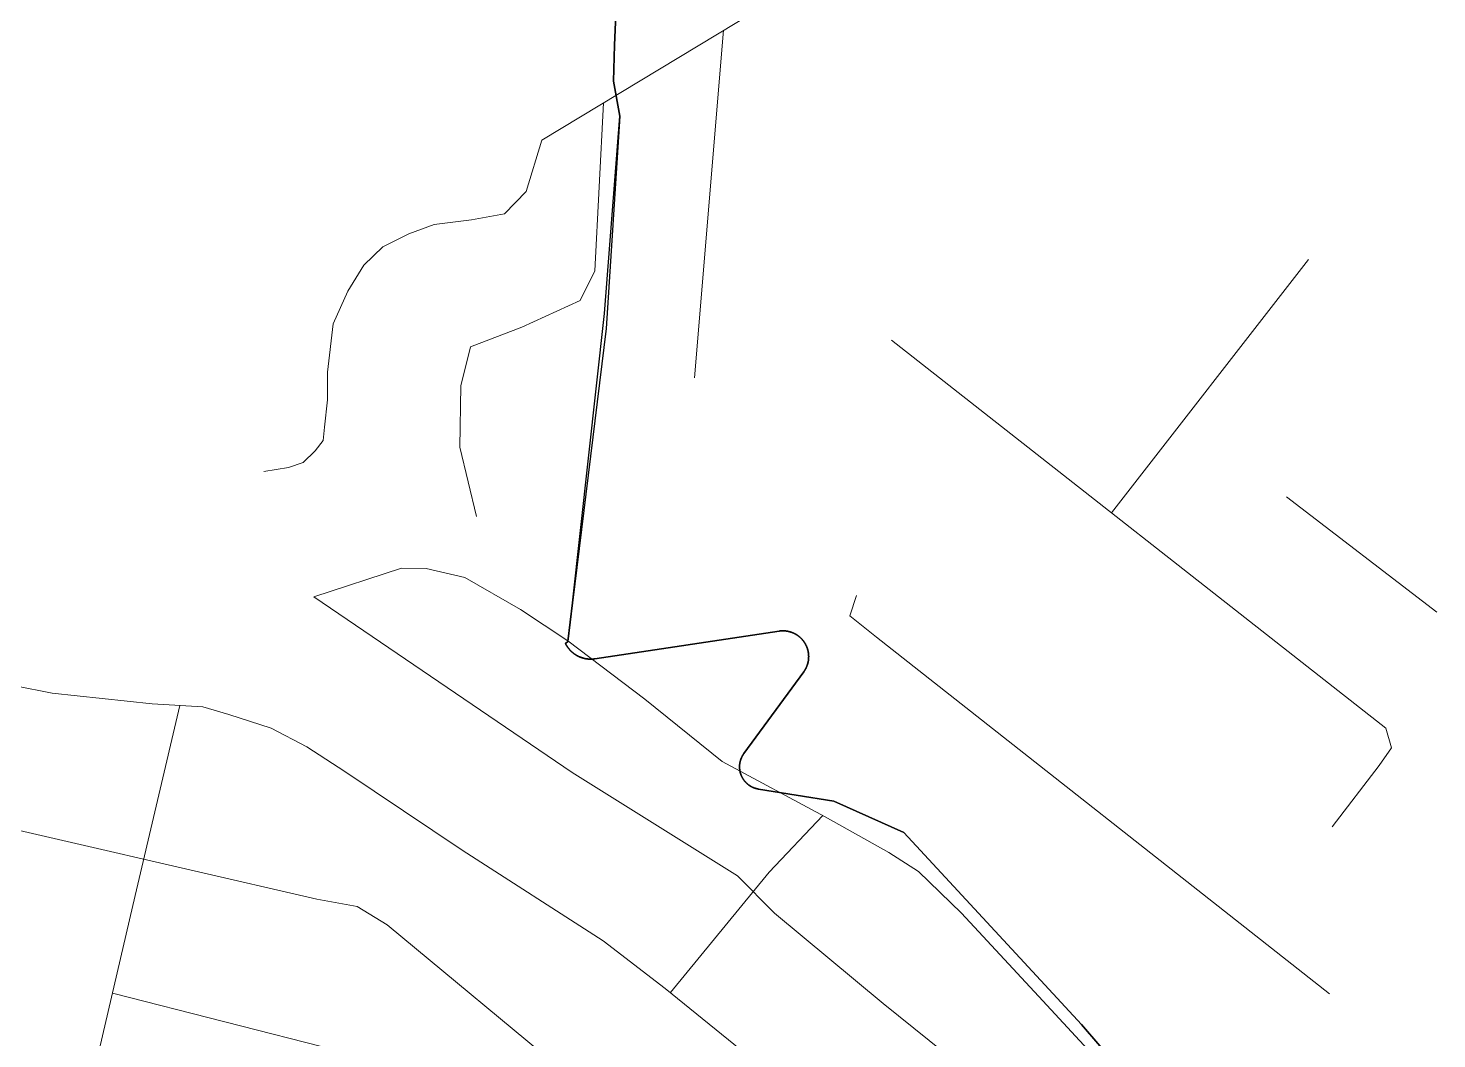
# Model space of a CAD drawing. Header units: millimetres. Extents: x 341818 to 347703, y 7370458 to 7377443.
# Drawn here: x 343336 to 344035, y 7374010 to 7374512 of the extents above; entities that cross this region are included whole.
import ezdxf

# ---------------------------------------------------------------- set-up
doc = ezdxf.new("R2010")
doc.units = ezdxf.units.MM
for name, color, linetype, lineweight in [('AVENIDA GEN. BARRETO DE MENEZES - 07_01_2021 - FERMOM_137', 1, 'Continuous', 18), ('RUA AFONÇO FURTADO DE MENDONÇA - 07_01_2021 - FERMOM_108', 1, 'Continuous', 18), ('RUA AUGUSTO DÁRIO TONIZA - 07_01_2021 - FERMOM_130', 7, 'Continuous', 18), ('RUA DOM JORGE MASCARENHAS - 08_01_2021 - FERMOM_210', 7, 'Continuous', 18), ('RUA DOM VASCO MASCARENHAS - 08_01_2021 - FERMOM_225', 7, 'Continuous', 18), ('RUA ELOI BORGES - 08_01_2021 - FERMOM_139', 7, 'Continuous', 18), ('RUA GENIVAL FRANCISCO DA SILVA - 08_01_2021 - FERMOM_187', 7, 'Continuous', 18), ('RUA GOLDEN PARK - 08_01_2021 - FERMOM_186', 7, 'Continuous', 18), ('RUA JOSÉ ALVES DA SILVA - 08_01_2021 - FERMOM_174', 7, 'Continuous', 18), ('RUA JOÃO APOLÔNIO GOMES (VI DA BIQUINHA) - 08_01_2021 - FERMOM_163', 7, 'Continuous', 18), ('RUA LUIZ CUSTÓDIO TIAGO - 08_01_2021 - FERMOM_185', 7, 'Continuous', 18), ('RUA PALMIRA DE JESUS MATHEUS - 08_01_2021 - FERMOM_208', 7, 'Continuous', 18), ('RUA TELES DE MENEZES - 08_01_2021 - FERMOM_209', 7, 'Continuous', 18), ('RUA VICENTE PASCHOALETTI - 07_01_2021 - FERMOM_132', 7, 'Continuous', 18), ('RUA VISCONDE DO RIO BRANCO - 07_01_2021 - FERMOM_101', 1, 'Continuous', 18)]:
    doc.layers.add(name, color=color, linetype=linetype, lineweight=lineweight)
doc.layers.add('FERRAZOPOLIS', color=20, linetype='Continuous')
doc.layers.add('MONTANHÃO', color=220, linetype='Continuous')

msp = doc.modelspace()

# ---------------------------------------------------------------- linework, layer by layer
at = {"layer": 'AVENIDA GEN. BARRETO DE MENEZES - 07_01_2021 - FERMOM_137', "linetype": 'ByBlock'}
msp.add_lwpolyline([(343896.87, 7373835.37), (343832.45, 7373887.78), (343789.7, 7373923.39), (343696.16, 7374000.03), (343652.44, 7374035.46), (343621.76, 7374059.03), (343551.75, 7374104), (343493.62, 7374143.05), (343474.75, 7374155.29), (343457.02, 7374164.63), (343436.04, 7374171.25), (343423.04, 7374175.06), (343397.88, 7374176.58), (343348.28, 7374181.89), (343330.01, 7374185.55), (343298.21, 7374199.06), (343280.54, 7374218.05), (343265.1, 7374236.65), (343262.28, 7374241.08), (343246.74, 7374253.35), (343173.49, 7374292.64), (343171.11, 7374293.23)], dxfattribs=at)
at = {"layer": 'FERRAZOPOLIS'}
msp.add_lwpolyline([(343637.15, 7374728.3), (343627.35, 7374503.41), (343626.83, 7374485.51), (343629.98, 7374468.13), (343623.14, 7374362.84), (343606.53, 7374226.73), (343604.19, 7374207.53), (343602.97, 7374206.59), (343603.01, 7374206.5), (343603.06, 7374206.41), (343603.11, 7374206.32), (343603.16, 7374206.23), (343603.2, 7374206.14), (343603.25, 7374206.05), (343603.3, 7374205.96), (343603.35, 7374205.87), (343603.41, 7374205.78), (343603.46, 7374205.69), (343603.51, 7374205.6), (343603.56, 7374205.51), (343603.62, 7374205.42), (343603.67, 7374205.34), (343603.73, 7374205.25), (343603.78, 7374205.16), (343603.84, 7374205.08), (343603.9, 7374204.99), (343603.95, 7374204.91), (343604.01, 7374204.82), (343604.07, 7374204.74), (343604.13, 7374204.65), (343604.19, 7374204.57), (343604.25, 7374204.49), (343604.31, 7374204.4), (343604.38, 7374204.32), (343604.44, 7374204.24), (343604.5, 7374204.16), (343604.56, 7374204.08), (343604.63, 7374204), (343604.69, 7374203.92), (343604.76, 7374203.84), (343604.83, 7374203.76), (343604.89, 7374203.68), (343604.96, 7374203.6), (343605.03, 7374203.52), (343605.1, 7374203.45), (343605.17, 7374203.37), (343605.24, 7374203.3), (343605.31, 7374203.22), (343605.38, 7374203.14), (343605.45, 7374203.07), (343605.52, 7374203), (343605.59, 7374202.92), (343605.66, 7374202.85), (343605.74, 7374202.78), (343605.81, 7374202.71), (343605.89, 7374202.64), (343605.96, 7374202.56), (343606.04, 7374202.49), (343606.11, 7374202.42), (343606.19, 7374202.36), (343606.27, 7374202.29), (343606.34, 7374202.22), (343606.42, 7374202.15), (343606.5, 7374202.09), (343606.58, 7374202.02), (343606.66, 7374201.95), (343606.74, 7374201.89), (343606.82, 7374201.82), (343606.9, 7374201.76), (343606.98, 7374201.7), (343607.06, 7374201.63), (343607.14, 7374201.57), (343607.23, 7374201.51), (343607.31, 7374201.45), (343607.39, 7374201.39), (343607.48, 7374201.33), (343607.56, 7374201.27), (343607.65, 7374201.21), (343607.73, 7374201.16), (343607.82, 7374201.1), (343607.9, 7374201.04), (343607.99, 7374200.99), (343608.08, 7374200.93), (343608.17, 7374200.88), (343608.25, 7374200.82), (343608.34, 7374200.77), (343608.43, 7374200.72), (343608.52, 7374200.67), (343608.61, 7374200.61), (343608.7, 7374200.56), (343608.79, 7374200.51), (343608.88, 7374200.46), (343608.97, 7374200.42), (343609.06, 7374200.37), (343609.15, 7374200.32), (343609.24, 7374200.27), (343609.34, 7374200.23), (343609.43, 7374200.18), (343609.52, 7374200.14), (343609.61, 7374200.09), (343609.71, 7374200.05), (343609.8, 7374200.01), (343609.9, 7374199.97), (343609.99, 7374199.93), (343610.08, 7374199.88), (343610.18, 7374199.84), (343610.27, 7374199.81), (343610.37, 7374199.77), (343610.47, 7374199.73), (343610.56, 7374199.69), (343610.66, 7374199.66), (343610.76, 7374199.62), (343610.85, 7374199.59), (343610.95, 7374199.55), (343611.05, 7374199.52), (343611.14, 7374199.49), (343611.24, 7374199.45), (343611.34, 7374199.42), (343611.44, 7374199.39), (343611.54, 7374199.36), (343611.64, 7374199.33), (343611.74, 7374199.3), (343611.83, 7374199.28), (343611.93, 7374199.25), (343612.03, 7374199.22), (343612.13, 7374199.2), (343612.23, 7374199.17), (343612.33, 7374199.15), (343612.43, 7374199.13), (343612.53, 7374199.1), (343612.63, 7374199.08), (343612.74, 7374199.06), (343612.84, 7374199.04), (343612.94, 7374199.02), (343613.04, 7374199), (343613.14, 7374198.98), (343613.24, 7374198.97), (343613.34, 7374198.95), (343613.45, 7374198.93), (343613.55, 7374198.92), (343613.65, 7374198.9), (343613.75, 7374198.89), (343613.85, 7374198.88), (343613.96, 7374198.87), (343614.06, 7374198.85), (343614.16, 7374198.84), (343614.26, 7374198.83), (343614.37, 7374198.83), (343614.47, 7374198.82), (343614.57, 7374198.81), (343614.67, 7374198.8), (343614.78, 7374198.8), (343614.88, 7374198.79), (343614.98, 7374198.79), (343615.09, 7374198.78), (343615.19, 7374198.78), (343615.29, 7374198.78), (343615.39, 7374198.78), (343615.5, 7374198.77), (343615.6, 7374198.77), (343615.7, 7374198.78), (343615.81, 7374198.78), (343615.91, 7374198.78), (343616.01, 7374198.78), (343616.11, 7374198.79), (343616.22, 7374198.79), (343616.32, 7374198.8), (343616.42, 7374198.8), (343616.53, 7374198.81), (343616.63, 7374198.82), (343616.73, 7374198.82), (343616.83, 7374198.83), (343616.94, 7374198.84), (343617.04, 7374198.85), (343617.14, 7374198.86), (343617.24, 7374198.88), (343617.35, 7374198.89), (343617.45, 7374198.9), (343617.55, 7374198.92), (343617.65, 7374198.93), (343708.97, 7374212.7), (343709.07, 7374212.72), (343709.17, 7374212.73), (343709.26, 7374212.74), (343709.36, 7374212.76), (343709.46, 7374212.77), (343709.56, 7374212.78), (343709.65, 7374212.79), (343709.75, 7374212.79), (343709.85, 7374212.8), (343709.95, 7374212.81), (343710.05, 7374212.82), (343710.14, 7374212.82), (343710.24, 7374212.83), (343710.34, 7374212.83), (343710.44, 7374212.84), (343710.54, 7374212.84), (343710.64, 7374212.84), (343710.73, 7374212.84), (343710.83, 7374212.84), (343710.93, 7374212.84), (343711.03, 7374212.84), (343711.13, 7374212.84), (343711.23, 7374212.84), (343711.32, 7374212.83), (343711.42, 7374212.83), (343711.52, 7374212.82), (343711.62, 7374212.82), (343711.72, 7374212.81), (343711.82, 7374212.8), (343711.91, 7374212.8), (343712.01, 7374212.79), (343712.11, 7374212.78), (343712.21, 7374212.77), (343712.31, 7374212.76), (343712.4, 7374212.75), (343712.5, 7374212.73), (343712.6, 7374212.72), (343712.7, 7374212.71), (343712.79, 7374212.69), (343712.89, 7374212.68), (343712.99, 7374212.66), (343713.08, 7374212.64), (343713.18, 7374212.63), (343713.28, 7374212.61), (343713.37, 7374212.59), (343713.47, 7374212.57), (343713.57, 7374212.55), (343713.66, 7374212.53), (343713.76, 7374212.51), (343713.85, 7374212.48), (343713.95, 7374212.46), (343714.04, 7374212.44), (343714.14, 7374212.41), (343714.24, 7374212.39), (343714.33, 7374212.36), (343714.42, 7374212.33), (343714.52, 7374212.3), (343714.61, 7374212.28), (343714.71, 7374212.25), (343714.8, 7374212.22), (343714.89, 7374212.19), (343714.99, 7374212.15), (343715.08, 7374212.12), (343715.17, 7374212.09), (343715.27, 7374212.06), (343715.36, 7374212.02), (343715.45, 7374211.99), (343715.54, 7374211.95), (343715.63, 7374211.91), (343715.72, 7374211.88), (343715.81, 7374211.84), (343715.9, 7374211.8), (343716, 7374211.76), (343716.09, 7374211.72), (343716.17, 7374211.68), (343716.26, 7374211.64), (343716.35, 7374211.6), (343716.44, 7374211.55), (343716.53, 7374211.51), (343716.62, 7374211.47), (343716.71, 7374211.42), (343716.79, 7374211.38), (343716.88, 7374211.33), (343716.97, 7374211.28), (343717.05, 7374211.24), (343717.14, 7374211.19), (343717.22, 7374211.14), (343717.31, 7374211.09), (343717.39, 7374211.04), (343717.48, 7374210.99), (343717.56, 7374210.94), (343717.65, 7374210.89), (343717.73, 7374210.84), (343717.81, 7374210.78), (343717.89, 7374210.73), (343717.98, 7374210.67), (343718.06, 7374210.62), (343718.14, 7374210.56), (343718.22, 7374210.51), (343718.3, 7374210.45), (343718.38, 7374210.39), (343718.46, 7374210.33), (343718.54, 7374210.28), (343718.62, 7374210.22), (343718.69, 7374210.16), (343718.77, 7374210.1), (343718.85, 7374210.03), (343718.93, 7374209.97), (343719, 7374209.91), (343719.08, 7374209.85), (343719.15, 7374209.78), (343719.23, 7374209.72), (343719.3, 7374209.65), (343719.37, 7374209.59), (343719.45, 7374209.52), (343719.52, 7374209.46), (343719.59, 7374209.39), (343719.66, 7374209.32), (343719.74, 7374209.26), (343719.81, 7374209.19), (343719.88, 7374209.12), (343719.95, 7374209.05), (343720.01, 7374208.98), (343720.08, 7374208.91), (343720.15, 7374208.84), (343720.22, 7374208.76), (343720.28, 7374208.69), (343720.35, 7374208.62), (343720.42, 7374208.55), (343720.48, 7374208.47), (343720.55, 7374208.4), (343720.61, 7374208.32), (343720.67, 7374208.25), (343720.74, 7374208.17), (343720.8, 7374208.1), (343720.86, 7374208.02), (343720.92, 7374207.94), (343720.98, 7374207.86), (343721.04, 7374207.79), (343721.1, 7374207.71), (343721.16, 7374207.63), (343721.22, 7374207.55), (343721.28, 7374207.47), (343721.33, 7374207.39), (343721.39, 7374207.31), (343721.44, 7374207.23), (343721.5, 7374207.15), (343721.55, 7374207.06), (343721.61, 7374206.98), (343721.66, 7374206.9), (343721.71, 7374206.82), (343721.76, 7374206.73), (343721.82, 7374206.65), (343721.87, 7374206.56), (343721.92, 7374206.48), (343721.96, 7374206.39), (343722.01, 7374206.31), (343722.06, 7374206.22), (343722.11, 7374206.14), (343722.15, 7374206.05), (343722.2, 7374205.96), (343722.25, 7374205.87), (343722.29, 7374205.79), (343722.33, 7374205.7), (343722.38, 7374205.61), (343722.42, 7374205.52), (343722.46, 7374205.43), (343722.5, 7374205.34), (343722.54, 7374205.25), (343722.58, 7374205.16), (343722.62, 7374205.07), (343722.66, 7374204.98), (343722.7, 7374204.89), (343722.74, 7374204.8), (343722.77, 7374204.71), (343722.81, 7374204.62), (343722.84, 7374204.53), (343722.88, 7374204.43), (343722.91, 7374204.34), (343722.94, 7374204.25), (343722.97, 7374204.15), (343723.01, 7374204.06), (343723.04, 7374203.97), (343723.07, 7374203.87), (343723.1, 7374203.78), (343723.12, 7374203.69), (343723.15, 7374203.59), (343723.18, 7374203.5), (343723.2, 7374203.4), (343723.23, 7374203.31), (343723.25, 7374203.21), (343723.28, 7374203.12), (343723.3, 7374203.02), (343723.32, 7374202.93), (343723.35, 7374202.83), (343723.37, 7374202.73), (343723.39, 7374202.64), (343723.41, 7374202.54), (343723.43, 7374202.44), (343723.45, 7374202.35), (343723.46, 7374202.25), (343723.48, 7374202.15), (343723.5, 7374202.06), (343723.51, 7374201.96), (343723.52, 7374201.86), (343723.54, 7374201.76), (343723.55, 7374201.67), (343723.56, 7374201.57), (343723.57, 7374201.47), (343723.59, 7374201.37), (343723.6, 7374201.28), (343723.6, 7374201.18), (343723.61, 7374201.08), (343723.62, 7374200.98), (343723.63, 7374200.88), (343723.63, 7374200.79), (343723.64, 7374200.69), (343723.64, 7374200.59), (343723.65, 7374200.49), (343723.65, 7374200.39), (343723.65, 7374200.29), (343723.66, 7374200.2), (343723.66, 7374200.1), (343723.66, 7374200), (343723.66, 7374199.9), (343723.65, 7374199.8), (343723.65, 7374199.7), (343723.65, 7374199.61), (343723.65, 7374199.51), (343723.64, 7374199.41), (343723.64, 7374199.31), (343723.63, 7374199.21), (343723.62, 7374199.11), (343723.62, 7374199.02), (343723.61, 7374198.92), (343723.6, 7374198.82), (343723.59, 7374198.72), (343723.58, 7374198.62), (343723.57, 7374198.53), (343723.56, 7374198.43), (343723.54, 7374198.33), (343723.53, 7374198.23), (343723.52, 7374198.14), (343723.5, 7374198.04), (343723.49, 7374197.94), (343723.47, 7374197.85), (343723.45, 7374197.75), (343723.43, 7374197.65), (343723.41, 7374197.56), (343723.4, 7374197.46), (343723.38, 7374197.36), (343723.35, 7374197.27), (343723.33, 7374197.17), (343723.31, 7374197.07), (343723.29, 7374196.98), (343723.26, 7374196.88), (343723.24, 7374196.79), (343723.21, 7374196.69), (343723.19, 7374196.6), (343723.16, 7374196.5), (343723.13, 7374196.41), (343723.11, 7374196.32), (343723.08, 7374196.22), (343723.05, 7374196.13), (343723.02, 7374196.03), (343722.99, 7374195.94), (343722.95, 7374195.85), (343722.92, 7374195.75), (343722.89, 7374195.66), (343722.85, 7374195.57), (343722.82, 7374195.48), (343722.78, 7374195.39), (343722.75, 7374195.29), (343722.71, 7374195.2), (343722.67, 7374195.11), (343722.64, 7374195.02), (343722.6, 7374194.93), (343722.56, 7374194.84), (343722.52, 7374194.75), (343722.48, 7374194.66), (343722.44, 7374194.57), (343722.39, 7374194.48), (343722.35, 7374194.39), (343722.31, 7374194.31), (343722.26, 7374194.22), (343722.22, 7374194.13), (343722.17, 7374194.04), (343722.13, 7374193.96), (343722.08, 7374193.87), (343722.03, 7374193.78), (343721.98, 7374193.7), (343721.93, 7374193.61), (343721.88, 7374193.53), (343721.83, 7374193.44), (343721.78, 7374193.36), (343721.73, 7374193.28), (343721.68, 7374193.19), (343721.63, 7374193.11), (343721.57, 7374193.03), (343721.52, 7374192.95), (343721.46, 7374192.86), (343721.41, 7374192.78), (343721.35, 7374192.7), (343721.3, 7374192.62), (343721.24, 7374192.54), (343721.18, 7374192.46), (343691.52, 7374151.96), (343691.47, 7374151.89), (343691.42, 7374151.82), (343691.37, 7374151.75), (343691.32, 7374151.68), (343691.27, 7374151.61), (343691.23, 7374151.54), (343691.18, 7374151.47), (343691.13, 7374151.4), (343691.09, 7374151.33), (343691.04, 7374151.26), (343691, 7374151.19), (343690.95, 7374151.11), (343690.91, 7374151.04), (343690.87, 7374150.97), (343690.83, 7374150.89), (343690.79, 7374150.82), (343690.74, 7374150.75), (343690.7, 7374150.67), (343690.66, 7374150.6), (343690.62, 7374150.52), (343690.59, 7374150.45), (343690.55, 7374150.37), (343690.51, 7374150.3), (343690.47, 7374150.22), (343690.43, 7374150.14), (343690.39, 7374150.06), (343690.36, 7374149.97), (343690.32, 7374149.89), (343690.28, 7374149.8), (343690.25, 7374149.72), (343690.21, 7374149.64), (343690.18, 7374149.55), (343690.14, 7374149.47), (343690.11, 7374149.38), (343690.07, 7374149.29), (343690.04, 7374149.21), (343690.01, 7374149.12), (343689.98, 7374149.03), (343689.95, 7374148.95), (343689.92, 7374148.86), (343689.89, 7374148.77), (343689.87, 7374148.69), (343689.84, 7374148.6), (343689.81, 7374148.51), (343689.79, 7374148.42), (343689.76, 7374148.33), (343689.74, 7374148.25), (343689.72, 7374148.16), (343689.69, 7374148.07), (343689.67, 7374147.98), (343689.65, 7374147.89), (343689.63, 7374147.8), (343689.61, 7374147.71), (343689.59, 7374147.62), (343689.57, 7374147.53), (343689.56, 7374147.44), (343689.54, 7374147.35), (343689.52, 7374147.26), (343689.51, 7374147.17), (343689.49, 7374147.08), (343689.48, 7374146.99), (343689.47, 7374146.9), (343689.45, 7374146.8), (343689.44, 7374146.71), (343689.43, 7374146.62), (343689.42, 7374146.53), (343689.41, 7374146.44), (343689.4, 7374146.35), (343689.4, 7374146.26), (343689.39, 7374146.17), (343689.38, 7374146.07), (343689.38, 7374145.98), (343689.37, 7374145.89), (343689.37, 7374145.8), (343689.37, 7374145.71), (343689.36, 7374145.62), (343689.36, 7374145.52), (343689.36, 7374145.43), (343689.36, 7374145.34), (343689.36, 7374145.25), (343689.36, 7374145.16), (343689.37, 7374145.06), (343689.37, 7374144.97), (343689.37, 7374144.88), (343689.38, 7374144.79), (343689.38, 7374144.7), (343689.39, 7374144.61), (343689.39, 7374144.51), (343689.4, 7374144.42), (343689.41, 7374144.33), (343689.42, 7374144.24), (343689.43, 7374144.15), (343689.44, 7374144.06), (343689.45, 7374143.97), (343689.46, 7374143.88), (343689.47, 7374143.78), (343689.49, 7374143.69), (343689.5, 7374143.6), (343689.52, 7374143.51), (343689.53, 7374143.42), (343689.55, 7374143.33), (343689.57, 7374143.24), (343689.58, 7374143.15), (343689.6, 7374143.06), (343689.62, 7374142.97), (343689.64, 7374142.88), (343689.66, 7374142.79), (343689.68, 7374142.7), (343689.71, 7374142.61), (343689.73, 7374142.52), (343689.75, 7374142.44), (343689.78, 7374142.35), (343689.8, 7374142.26), (343689.83, 7374142.17), (343689.86, 7374142.08), (343689.88, 7374142), (343689.91, 7374141.91), (343689.94, 7374141.82), (343689.97, 7374141.73), (343690, 7374141.65), (343690.03, 7374141.56), (343690.06, 7374141.48), (343690.09, 7374141.39), (343690.13, 7374141.3), (343690.16, 7374141.22), (343690.2, 7374141.13), (343690.23, 7374141.05), (343690.27, 7374140.96), (343690.3, 7374140.88), (343690.34, 7374140.8), (343690.38, 7374140.71), (343690.42, 7374140.63), (343690.46, 7374140.55), (343690.5, 7374140.46), (343690.54, 7374140.38), (343690.58, 7374140.3), (343690.62, 7374140.22), (343690.66, 7374140.14), (343690.71, 7374140.06), (343690.75, 7374139.97), (343690.8, 7374139.89), (343690.84, 7374139.81), (343690.89, 7374139.74), (343690.93, 7374139.66), (343690.98, 7374139.58), (343691.03, 7374139.5), (343691.08, 7374139.42), (343691.13, 7374139.34), (343691.18, 7374139.27), (343691.23, 7374139.19), (343691.28, 7374139.11), (343691.33, 7374139.04), (343691.38, 7374138.96), (343691.44, 7374138.89), (343691.49, 7374138.81), (343691.54, 7374138.74), (343691.6, 7374138.67), (343691.65, 7374138.59), (343691.71, 7374138.52), (343691.77, 7374138.45), (343691.82, 7374138.38), (343691.88, 7374138.3), (343691.94, 7374138.23), (343692, 7374138.16), (343692.06, 7374138.09), (343692.12, 7374138.02), (343692.18, 7374137.96), (343692.24, 7374137.89), (343692.3, 7374137.82), (343692.37, 7374137.75), (343692.43, 7374137.68), (343692.49, 7374137.62), (343692.56, 7374137.55), (343692.62, 7374137.49), (343692.69, 7374137.42), (343692.75, 7374137.36), (343692.82, 7374137.29), (343692.89, 7374137.23), (343692.95, 7374137.17), (343693.02, 7374137.11), (343693.09, 7374137.05), (343693.16, 7374136.99), (343693.23, 7374136.92), (343693.3, 7374136.87), (343693.37, 7374136.81), (343693.44, 7374136.75), (343693.51, 7374136.69), (343693.58, 7374136.63), (343693.65, 7374136.58), (343693.72, 7374136.52), (343693.8, 7374136.46), (343693.87, 7374136.41), (343693.95, 7374136.35), (343694.02, 7374136.3), (343694.09, 7374136.25), (343694.17, 7374136.19), (343694.25, 7374136.14), (343694.32, 7374136.09), (343694.4, 7374136.04), (343694.48, 7374135.99), (343694.55, 7374135.94), (343694.63, 7374135.89), (343694.71, 7374135.84), (343694.79, 7374135.8), (343694.87, 7374135.75), (343694.95, 7374135.7), (343695.03, 7374135.66), (343695.11, 7374135.61), (343695.19, 7374135.57), (343695.27, 7374135.53), (343695.35, 7374135.48), (343695.43, 7374135.44), (343695.51, 7374135.4), (343695.59, 7374135.36), (343695.68, 7374135.32), (343695.76, 7374135.28), (343695.84, 7374135.24), (343695.93, 7374135.2), (343696.01, 7374135.16), (343696.09, 7374135.13), (343696.18, 7374135.09), (343696.26, 7374135.06), (343696.35, 7374135.02), (343696.43, 7374134.99), (343696.52, 7374134.95), (343696.61, 7374134.92), (343696.69, 7374134.89), (343696.78, 7374134.86), (343696.86, 7374134.83), (343696.95, 7374134.8), (343697.04, 7374134.77), (343697.13, 7374134.74), (343697.21, 7374134.71), (343697.3, 7374134.69), (343697.39, 7374134.66), (343697.48, 7374134.64), (343697.57, 7374134.61), (343697.65, 7374134.59), (343697.74, 7374134.56), (343697.83, 7374134.54), (343697.92, 7374134.52), (343698.01, 7374134.5), (343698.1, 7374134.48), (343698.19, 7374134.46), (343698.28, 7374134.44), (343698.37, 7374134.42), (343698.46, 7374134.41), (343698.55, 7374134.39), (343698.64, 7374134.37), (343698.73, 7374134.36), (343736.15, 7374128.3), (343770.91, 7374112.79), (343840.89, 7374037.19), (343859.05, 7374017.6), (343877.18, 7373996.44)], dxfattribs=at)
at = {"layer": 'MONTANHÃO'}
msp.add_lwpolyline([(343877.18, 7373996.44), (343859.05, 7374017.6), (343840.89, 7374037.19), (343770.91, 7374112.79), (343736.15, 7374128.3), (343698.73, 7374134.36), (343698.64, 7374134.37), (343698.55, 7374134.39), (343698.46, 7374134.41), (343698.37, 7374134.42), (343698.28, 7374134.44), (343698.19, 7374134.46), (343698.1, 7374134.48), (343698.01, 7374134.5), (343697.92, 7374134.52), (343697.83, 7374134.54), (343697.74, 7374134.57), (343697.66, 7374134.59), (343697.57, 7374134.61), (343697.48, 7374134.64), (343697.39, 7374134.66), (343697.3, 7374134.69), (343697.21, 7374134.72), (343697.13, 7374134.74), (343697.04, 7374134.77), (343696.95, 7374134.8), (343696.87, 7374134.83), (343696.78, 7374134.86), (343696.69, 7374134.89), (343696.61, 7374134.92), (343696.52, 7374134.96), (343696.43, 7374134.99), (343696.35, 7374135.02), (343696.26, 7374135.06), (343696.18, 7374135.09), (343696.09, 7374135.13), (343696.01, 7374135.17), (343695.93, 7374135.2), (343695.84, 7374135.24), (343695.76, 7374135.28), (343695.68, 7374135.32), (343695.59, 7374135.36), (343695.51, 7374135.4), (343695.43, 7374135.44), (343695.35, 7374135.48), (343695.27, 7374135.53), (343695.19, 7374135.57), (343695.11, 7374135.61), (343695.03, 7374135.66), (343694.95, 7374135.7), (343694.87, 7374135.75), (343694.79, 7374135.8), (343694.71, 7374135.85), (343694.63, 7374135.89), (343694.55, 7374135.94), (343694.48, 7374135.99), (343694.4, 7374136.04), (343694.32, 7374136.09), (343694.25, 7374136.14), (343694.17, 7374136.2), (343694.1, 7374136.25), (343694.02, 7374136.3), (343693.95, 7374136.35), (343693.87, 7374136.41), (343693.8, 7374136.46), (343693.73, 7374136.52), (343693.65, 7374136.58), (343693.58, 7374136.63), (343693.51, 7374136.69), (343693.44, 7374136.75), (343693.37, 7374136.81), (343693.3, 7374136.87), (343693.23, 7374136.93), (343693.16, 7374136.99), (343693.09, 7374137.05), (343693.02, 7374137.11), (343692.95, 7374137.17), (343692.89, 7374137.23), (343692.82, 7374137.3), (343692.75, 7374137.36), (343692.69, 7374137.42), (343692.62, 7374137.49), (343692.56, 7374137.55), (343692.49, 7374137.62), (343692.43, 7374137.69), (343692.37, 7374137.75), (343692.3, 7374137.82), (343692.24, 7374137.89), (343692.18, 7374137.96), (343692.12, 7374138.02), (343692.06, 7374138.09), (343692, 7374138.16), (343691.94, 7374138.23), (343691.88, 7374138.31), (343691.83, 7374138.38), (343691.77, 7374138.45), (343691.71, 7374138.52), (343691.66, 7374138.59), (343691.6, 7374138.67), (343691.55, 7374138.74), (343691.49, 7374138.81), (343691.44, 7374138.89), (343691.38, 7374138.96), (343691.33, 7374139.04), (343691.28, 7374139.11), (343691.23, 7374139.19), (343691.18, 7374139.27), (343691.13, 7374139.34), (343691.08, 7374139.42), (343691.03, 7374139.5), (343690.98, 7374139.58), (343690.94, 7374139.66), (343690.89, 7374139.74), (343690.84, 7374139.82), (343690.8, 7374139.9), (343690.75, 7374139.98), (343690.71, 7374140.06), (343690.66, 7374140.14), (343690.62, 7374140.22), (343690.58, 7374140.3), (343690.54, 7374140.38), (343690.5, 7374140.46), (343690.46, 7374140.55), (343690.42, 7374140.63), (343690.38, 7374140.71), (343690.34, 7374140.8), (343690.3, 7374140.88), (343690.27, 7374140.96), (343690.23, 7374141.05), (343690.2, 7374141.13), (343690.16, 7374141.22), (343690.13, 7374141.3), (343690.1, 7374141.39), (343690.06, 7374141.48), (343690.03, 7374141.56), (343690, 7374141.65), (343689.97, 7374141.74), (343689.94, 7374141.82), (343689.91, 7374141.91), (343689.88, 7374142), (343689.86, 7374142.08), (343689.83, 7374142.17), (343689.8, 7374142.26), (343689.78, 7374142.35), (343689.75, 7374142.44), (343689.73, 7374142.53), (343689.71, 7374142.61), (343689.68, 7374142.7), (343689.66, 7374142.79), (343689.64, 7374142.88), (343689.62, 7374142.97), (343689.6, 7374143.06), (343689.58, 7374143.15), (343689.57, 7374143.24), (343689.55, 7374143.33), (343689.53, 7374143.42), (343689.52, 7374143.51), (343689.5, 7374143.6), (343689.49, 7374143.69), (343689.47, 7374143.78), (343689.46, 7374143.88), (343689.45, 7374143.97), (343689.44, 7374144.06), (343689.43, 7374144.15), (343689.42, 7374144.24), (343689.41, 7374144.33), (343689.4, 7374144.42), (343689.39, 7374144.51), (343689.39, 7374144.61), (343689.38, 7374144.7), (343689.38, 7374144.79), (343689.37, 7374144.88), (343689.37, 7374144.97), (343689.37, 7374145.06), (343689.36, 7374145.16), (343689.36, 7374145.25), (343689.36, 7374145.34), (343689.36, 7374145.43), (343689.36, 7374145.52), (343689.36, 7374145.62), (343689.37, 7374145.71), (343689.37, 7374145.8), (343689.37, 7374145.89), (343689.38, 7374145.98), (343689.38, 7374146.07), (343689.39, 7374146.17), (343689.4, 7374146.26), (343689.4, 7374146.35), (343689.41, 7374146.44), (343689.42, 7374146.53), (343689.43, 7374146.62), (343689.44, 7374146.71), (343689.45, 7374146.81), (343689.47, 7374146.9), (343689.48, 7374146.99), (343689.49, 7374147.08), (343689.51, 7374147.17), (343689.52, 7374147.26), (343689.54, 7374147.35), (343689.56, 7374147.44), (343689.57, 7374147.53), (343689.59, 7374147.62), (343689.61, 7374147.71), (343689.63, 7374147.8), (343689.65, 7374147.89), (343689.67, 7374147.98), (343689.69, 7374148.07), (343689.72, 7374148.16), (343689.74, 7374148.25), (343689.76, 7374148.33), (343689.79, 7374148.42), (343689.81, 7374148.51), (343689.84, 7374148.6), (343689.87, 7374148.69), (343689.89, 7374148.77), (343689.92, 7374148.86), (343689.95, 7374148.95), (343689.98, 7374149.04), (343690.01, 7374149.12), (343690.04, 7374149.21), (343690.08, 7374149.29), (343690.11, 7374149.38), (343690.14, 7374149.47), (343690.18, 7374149.55), (343690.21, 7374149.64), (343690.25, 7374149.72), (343690.28, 7374149.81), (343690.32, 7374149.89), (343690.36, 7374149.97), (343690.39, 7374150.06), (343690.43, 7374150.14), (343690.47, 7374150.22), (343690.51, 7374150.3), (343690.55, 7374150.37), (343690.59, 7374150.45), (343690.63, 7374150.52), (343690.66, 7374150.6), (343690.7, 7374150.67), (343690.74, 7374150.75), (343690.79, 7374150.82), (343690.83, 7374150.9), (343690.87, 7374150.97), (343690.91, 7374151.04), (343690.96, 7374151.11), (343691, 7374151.19), (343691.04, 7374151.26), (343691.09, 7374151.33), (343691.13, 7374151.4), (343691.18, 7374151.47), (343691.23, 7374151.54), (343691.27, 7374151.61), (343691.32, 7374151.68), (343691.37, 7374151.75), (343691.42, 7374151.82), (343691.47, 7374151.89), (343691.52, 7374151.96), (343721.18, 7374192.46), (343721.24, 7374192.54), (343721.3, 7374192.62), (343721.35, 7374192.7), (343721.41, 7374192.78), (343721.46, 7374192.86), (343721.52, 7374192.95), (343721.57, 7374193.03), (343721.63, 7374193.11), (343721.68, 7374193.19), (343721.73, 7374193.28), (343721.78, 7374193.36), (343721.83, 7374193.44), (343721.88, 7374193.53), (343721.93, 7374193.61), (343721.98, 7374193.7), (343722.03, 7374193.79), (343722.08, 7374193.87), (343722.13, 7374193.96), (343722.17, 7374194.04), (343722.22, 7374194.13), (343722.26, 7374194.22), (343722.31, 7374194.31), (343722.35, 7374194.4), (343722.39, 7374194.48), (343722.44, 7374194.57), (343722.48, 7374194.66), (343722.52, 7374194.75), (343722.56, 7374194.84), (343722.6, 7374194.93), (343722.64, 7374195.02), (343722.67, 7374195.11), (343722.71, 7374195.2), (343722.75, 7374195.29), (343722.79, 7374195.39), (343722.82, 7374195.48), (343722.86, 7374195.57), (343722.89, 7374195.66), (343722.92, 7374195.76), (343722.95, 7374195.85), (343722.99, 7374195.94), (343723.02, 7374196.03), (343723.05, 7374196.13), (343723.08, 7374196.22), (343723.11, 7374196.32), (343723.13, 7374196.41), (343723.16, 7374196.5), (343723.19, 7374196.6), (343723.21, 7374196.69), (343723.24, 7374196.79), (343723.26, 7374196.88), (343723.29, 7374196.98), (343723.31, 7374197.08), (343723.33, 7374197.17), (343723.36, 7374197.27), (343723.38, 7374197.36), (343723.4, 7374197.46), (343723.42, 7374197.56), (343723.43, 7374197.65), (343723.45, 7374197.75), (343723.47, 7374197.85), (343723.49, 7374197.94), (343723.5, 7374198.04), (343723.52, 7374198.14), (343723.53, 7374198.24), (343723.54, 7374198.33), (343723.56, 7374198.43), (343723.57, 7374198.53), (343723.58, 7374198.63), (343723.59, 7374198.72), (343723.6, 7374198.82), (343723.61, 7374198.92), (343723.62, 7374199.02), (343723.62, 7374199.12), (343723.63, 7374199.21), (343723.64, 7374199.31), (343723.64, 7374199.41), (343723.65, 7374199.51), (343723.65, 7374199.61), (343723.65, 7374199.7), (343723.65, 7374199.8), (343723.66, 7374199.9), (343723.66, 7374200), (343723.66, 7374200.1), (343723.66, 7374200.2), (343723.65, 7374200.3), (343723.65, 7374200.39), (343723.65, 7374200.49), (343723.64, 7374200.59), (343723.64, 7374200.69), (343723.63, 7374200.79), (343723.63, 7374200.88), (343723.62, 7374200.98), (343723.61, 7374201.08), (343723.61, 7374201.18), (343723.6, 7374201.28), (343723.59, 7374201.37), (343723.58, 7374201.47), (343723.56, 7374201.57), (343723.55, 7374201.67), (343723.54, 7374201.77), (343723.53, 7374201.86), (343723.51, 7374201.96), (343723.5, 7374202.06), (343723.48, 7374202.15), (343723.46, 7374202.25), (343723.45, 7374202.35), (343723.43, 7374202.45), (343723.41, 7374202.54), (343723.39, 7374202.64), (343723.37, 7374202.73), (343723.35, 7374202.83), (343723.33, 7374202.93), (343723.3, 7374203.02), (343723.28, 7374203.12), (343723.26, 7374203.21), (343723.23, 7374203.31), (343723.21, 7374203.4), (343723.18, 7374203.5), (343723.15, 7374203.59), (343723.12, 7374203.69), (343723.1, 7374203.78), (343723.07, 7374203.88), (343723.04, 7374203.97), (343723.01, 7374204.06), (343722.97, 7374204.16), (343722.94, 7374204.25), (343722.91, 7374204.34), (343722.88, 7374204.43), (343722.84, 7374204.53), (343722.81, 7374204.62), (343722.77, 7374204.71), (343722.74, 7374204.8), (343722.7, 7374204.89), (343722.66, 7374204.98), (343722.62, 7374205.07), (343722.58, 7374205.16), (343722.54, 7374205.25), (343722.5, 7374205.34), (343722.46, 7374205.43), (343722.42, 7374205.52), (343722.38, 7374205.61), (343722.33, 7374205.7), (343722.29, 7374205.79), (343722.25, 7374205.88), (343722.2, 7374205.96), (343722.16, 7374206.05), (343722.11, 7374206.14), (343722.06, 7374206.22), (343722.01, 7374206.31), (343721.97, 7374206.39), (343721.92, 7374206.48), (343721.87, 7374206.56), (343721.82, 7374206.65), (343721.76, 7374206.73), (343721.71, 7374206.82), (343721.66, 7374206.9), (343721.61, 7374206.98), (343721.55, 7374207.06), (343721.5, 7374207.15), (343721.44, 7374207.23), (343721.39, 7374207.31), (343721.33, 7374207.39), (343721.28, 7374207.47), (343721.22, 7374207.55), (343721.16, 7374207.63), (343721.1, 7374207.71), (343721.04, 7374207.79), (343720.98, 7374207.87), (343720.92, 7374207.94), (343720.86, 7374208.02), (343720.8, 7374208.1), (343720.74, 7374208.17), (343720.67, 7374208.25), (343720.61, 7374208.32), (343720.55, 7374208.4), (343720.48, 7374208.47), (343720.42, 7374208.55), (343720.35, 7374208.62), (343720.29, 7374208.69), (343720.22, 7374208.76), (343720.15, 7374208.84), (343720.08, 7374208.91), (343720.01, 7374208.98), (343719.95, 7374209.05), (343719.88, 7374209.12), (343719.81, 7374209.19), (343719.74, 7374209.26), (343719.66, 7374209.32), (343719.59, 7374209.39), (343719.52, 7374209.46), (343719.45, 7374209.52), (343719.38, 7374209.59), (343719.3, 7374209.66), (343719.23, 7374209.72), (343719.15, 7374209.78), (343719.08, 7374209.85), (343719, 7374209.91), (343718.93, 7374209.97), (343718.85, 7374210.03), (343718.77, 7374210.1), (343718.69, 7374210.16), (343718.62, 7374210.22), (343718.54, 7374210.28), (343718.46, 7374210.33), (343718.38, 7374210.39), (343718.3, 7374210.45), (343718.22, 7374210.51), (343718.14, 7374210.56), (343718.06, 7374210.62), (343717.98, 7374210.67), (343717.89, 7374210.73), (343717.81, 7374210.78), (343717.73, 7374210.84), (343717.65, 7374210.89), (343717.56, 7374210.94), (343717.48, 7374210.99), (343717.39, 7374211.04), (343717.31, 7374211.09), (343717.22, 7374211.14), (343717.14, 7374211.19), (343717.05, 7374211.24), (343716.97, 7374211.29), (343716.88, 7374211.33), (343716.79, 7374211.38), (343716.71, 7374211.42), (343716.62, 7374211.47), (343716.53, 7374211.51), (343716.44, 7374211.56), (343716.35, 7374211.6), (343716.26, 7374211.64), (343716.18, 7374211.68), (343716.09, 7374211.72), (343716, 7374211.76), (343715.91, 7374211.8), (343715.82, 7374211.84), (343715.72, 7374211.88), (343715.63, 7374211.91), (343715.54, 7374211.95), (343715.45, 7374211.99), (343715.36, 7374212.02), (343715.27, 7374212.06), (343715.17, 7374212.09), (343715.08, 7374212.12), (343714.99, 7374212.15), (343714.89, 7374212.19), (343714.8, 7374212.22), (343714.71, 7374212.25), (343714.61, 7374212.28), (343714.52, 7374212.3), (343714.42, 7374212.33), (343714.33, 7374212.36), (343714.24, 7374212.39), (343714.14, 7374212.41), (343714.05, 7374212.44), (343713.95, 7374212.46), (343713.85, 7374212.48), (343713.76, 7374212.51), (343713.66, 7374212.53), (343713.57, 7374212.55), (343713.47, 7374212.57), (343713.37, 7374212.59), (343713.28, 7374212.61), (343713.18, 7374212.63), (343713.08, 7374212.65), (343712.99, 7374212.66), (343712.89, 7374212.68), (343712.79, 7374212.69), (343712.7, 7374212.71), (343712.6, 7374212.72), (343712.5, 7374212.74), (343712.4, 7374212.75), (343712.31, 7374212.76), (343712.21, 7374212.77), (343712.11, 7374212.78), (343712.01, 7374212.79), (343711.91, 7374212.8), (343711.82, 7374212.81), (343711.72, 7374212.81), (343711.62, 7374212.82), (343711.52, 7374212.82), (343711.42, 7374212.83), (343711.33, 7374212.83), (343711.23, 7374212.84), (343711.13, 7374212.84), (343711.03, 7374212.84), (343710.93, 7374212.84), (343710.83, 7374212.84), (343710.73, 7374212.84), (343710.64, 7374212.84), (343710.54, 7374212.84), (343710.44, 7374212.84), (343710.34, 7374212.83), (343710.24, 7374212.83), (343710.14, 7374212.82), (343710.05, 7374212.82), (343709.95, 7374212.81), (343709.85, 7374212.8), (343709.75, 7374212.8), (343709.65, 7374212.79), (343709.56, 7374212.78), (343709.46, 7374212.77), (343709.36, 7374212.76), (343709.26, 7374212.74), (343709.17, 7374212.73), (343709.07, 7374212.72), (343708.97, 7374212.7), (343617.65, 7374198.93), (343617.55, 7374198.92), (343617.45, 7374198.9), (343617.35, 7374198.89), (343617.24, 7374198.88), (343617.14, 7374198.86), (343617.04, 7374198.85), (343616.94, 7374198.84), (343616.83, 7374198.83), (343616.73, 7374198.82), (343616.63, 7374198.82), (343616.53, 7374198.81), (343616.42, 7374198.8), (343616.32, 7374198.8), (343616.22, 7374198.79), (343616.12, 7374198.79), (343616.01, 7374198.78), (343615.91, 7374198.78), (343615.81, 7374198.78), (343615.7, 7374198.78), (343615.6, 7374198.78), (343615.5, 7374198.78), (343615.39, 7374198.78), (343615.29, 7374198.78), (343615.19, 7374198.78), (343615.09, 7374198.78), (343614.98, 7374198.79), (343614.88, 7374198.79), (343614.78, 7374198.8), (343614.67, 7374198.8), (343614.57, 7374198.81), (343614.47, 7374198.82), (343614.37, 7374198.83), (343614.26, 7374198.83), (343614.16, 7374198.84), (343614.06, 7374198.86), (343613.96, 7374198.87), (343613.85, 7374198.88), (343613.75, 7374198.89), (343613.65, 7374198.91), (343613.55, 7374198.92), (343613.45, 7374198.93), (343613.34, 7374198.95), (343613.24, 7374198.97), (343613.14, 7374198.98), (343613.04, 7374199), (343612.94, 7374199.02), (343612.84, 7374199.04), (343612.74, 7374199.06), (343612.64, 7374199.08), (343612.53, 7374199.1), (343612.43, 7374199.13), (343612.33, 7374199.15), (343612.23, 7374199.17), (343612.13, 7374199.2), (343612.03, 7374199.22), (343611.93, 7374199.25), (343611.83, 7374199.28), (343611.74, 7374199.31), (343611.64, 7374199.33), (343611.54, 7374199.36), (343611.44, 7374199.39), (343611.34, 7374199.42), (343611.24, 7374199.45), (343611.15, 7374199.49), (343611.05, 7374199.52), (343610.95, 7374199.55), (343610.85, 7374199.59), (343610.76, 7374199.62), (343610.66, 7374199.66), (343610.56, 7374199.69), (343610.47, 7374199.73), (343610.37, 7374199.77), (343610.28, 7374199.81), (343610.18, 7374199.85), (343610.09, 7374199.89), (343609.99, 7374199.93), (343609.9, 7374199.97), (343609.8, 7374200.01), (343609.71, 7374200.05), (343609.61, 7374200.09), (343609.52, 7374200.14), (343609.43, 7374200.18), (343609.34, 7374200.23), (343609.24, 7374200.27), (343609.15, 7374200.32), (343609.06, 7374200.37), (343608.97, 7374200.42), (343608.88, 7374200.47), (343608.79, 7374200.51), (343608.7, 7374200.56), (343608.61, 7374200.61), (343608.52, 7374200.67), (343608.43, 7374200.72), (343608.34, 7374200.77), (343608.25, 7374200.82), (343608.17, 7374200.88), (343608.08, 7374200.93), (343607.99, 7374200.99), (343607.9, 7374201.04), (343607.82, 7374201.1), (343607.73, 7374201.16), (343607.65, 7374201.21), (343607.56, 7374201.27), (343607.48, 7374201.33), (343607.39, 7374201.39), (343607.31, 7374201.45), (343607.23, 7374201.51), (343607.14, 7374201.57), (343607.06, 7374201.64), (343606.98, 7374201.7), (343606.9, 7374201.76), (343606.82, 7374201.83), (343606.74, 7374201.89), (343606.66, 7374201.95), (343606.58, 7374202.02), (343606.5, 7374202.09), (343606.42, 7374202.15), (343606.34, 7374202.22), (343606.27, 7374202.29), (343606.19, 7374202.36), (343606.11, 7374202.43), (343606.04, 7374202.5), (343605.96, 7374202.57), (343605.89, 7374202.64), (343605.81, 7374202.71), (343605.74, 7374202.78), (343605.66, 7374202.85), (343605.59, 7374202.92), (343605.52, 7374203), (343605.45, 7374203.07), (343605.38, 7374203.15), (343605.31, 7374203.22), (343605.24, 7374203.3), (343605.17, 7374203.37), (343605.1, 7374203.45), (343605.03, 7374203.53), (343604.96, 7374203.6), (343604.89, 7374203.68), (343604.83, 7374203.76), (343604.76, 7374203.84), (343604.69, 7374203.92), (343604.63, 7374204), (343604.57, 7374204.08), (343604.5, 7374204.16), (343604.44, 7374204.24), (343604.38, 7374204.32), (343604.31, 7374204.4), (343604.25, 7374204.49), (343604.19, 7374204.57), (343604.13, 7374204.65), (343604.07, 7374204.74), (343604.01, 7374204.82), (343603.95, 7374204.91), (343603.9, 7374204.99), (343603.84, 7374205.08), (343603.78, 7374205.16), (343603.73, 7374205.25), (343603.67, 7374205.34), (343603.62, 7374205.42), (343603.56, 7374205.51), (343603.51, 7374205.6), (343603.46, 7374205.69), (343603.41, 7374205.78), (343603.35, 7374205.87), (343603.3, 7374205.96), (343603.25, 7374206.05), (343603.2, 7374206.14), (343603.16, 7374206.23), (343603.11, 7374206.32), (343603.06, 7374206.41), (343603.01, 7374206.5), (343602.97, 7374206.59), (343604.19, 7374207.53), (343606.53, 7374226.73), (343622.39, 7374370.16), (343629.98, 7374468.14), (343626.83, 7374485.51), (343627.35, 7374503.41), (343637.15, 7374728.3)], dxfattribs=at)
at = {"layer": 'RUA AFONÇO FURTADO DE MENDONÇA - 07_01_2021 - FERMOM_108', "linetype": 'ByBlock'}
msp.add_lwpolyline([(343171.11, 7374293.23), (343198.19, 7374253.78), (343226.92, 7374198.02), (343254.12, 7374141.38), (343262.74, 7374130.69), (343290.53, 7374123.33), (343479.67, 7374079.8), (343499.58, 7374076.05), (343514.61, 7374067.01), (343604.69, 7373992.18), (343623.78, 7373977.09)], dxfattribs=at)
at = {"layer": 'RUA AUGUSTO DÁRIO TONIZA - 07_01_2021 - FERMOM_130', "linetype": 'ByBlock'}
msp.add_lwpolyline([(343591.21, 7374456.15), (343583.53, 7374430.71), (343572.7, 7374419.61), (343556.46, 7374416.69), (343537.86, 7374414.34), (343525.23, 7374409.76), (343512.32, 7374403.24), (343503.02, 7374394.22), (343494.97, 7374381.32), (343487.77, 7374365.05), (343484.96, 7374341.2), (343484.87, 7374327.47), (343483.5, 7374313.84), (343482.8, 7374307.31), (343478.89, 7374302.09), (343472.79, 7374296.35), (343465.57, 7374293.83), (343453.29, 7374291.83)], dxfattribs=at)
at = {"layer": 'RUA DOM JORGE MASCARENHAS - 08_01_2021 - FERMOM_210', "linetype": 'ByBlock'}
msp.add_lwpolyline([(343730.71, 7374121.16), (343704, 7374093.08), (343655.03, 7374033.37)], dxfattribs=at)
at = {"layer": 'RUA DOM VASCO MASCARENHAS - 08_01_2021 - FERMOM_225', "linetype": 'ByBlock'}
msp.add_lwpolyline([(343341.21, 7373880.41), (343359.87, 7373954.35), (343389.5, 7374081.49), (343411.71, 7374175.75)], dxfattribs=at)
at = {"layer": 'RUA ELOI BORGES - 08_01_2021 - FERMOM_139', "linetype": 'ByBlock'}
msp.add_lwpolyline([(343681.48, 7374510.72), (343666.96, 7374338.28)], dxfattribs=at)
at = {"layer": 'RUA GENIVAL FRANCISCO DA SILVA - 08_01_2021 - FERMOM_187', "linetype": 'ByBlock'}
msp.add_lwpolyline([(343981.97, 7374032.71), (343757.35, 7374209.75), (343744.04, 7374220.25), (343747.32, 7374230.3)], dxfattribs=at)
at = {"layer": 'RUA GOLDEN PARK - 08_01_2021 - FERMOM_186', "linetype": 'ByBlock'}
for points in [[(343764.79, 7374357.03), (344009.91, 7374164.55)], [(343983.35, 7374115.58), (344006.75, 7374145.96), (344012.74, 7374154.78), (344009.91, 7374164.55)]]:
    msp.add_lwpolyline(points, dxfattribs=at)
at = {"layer": 'RUA JOSÉ ALVES DA SILVA - 08_01_2021 - FERMOM_174', "linetype": 'ByBlock'}
msp.add_lwpolyline([(344035.29, 7374222.11), (343960.63, 7374279.28)], dxfattribs=at)
at = {"layer": 'RUA JOÃO APOLÔNIO GOMES (VI DA BIQUINHA) - 08_01_2021 - FERMOM_163', "linetype": 'ByBlock'}
msp.add_lwpolyline([(343591.21, 7374456.15), (343736.84, 7374544.18), (343782.14, 7374550.59), (343805.97, 7374548.09), (343862.02, 7374542.82), (343875.62, 7374544.9), (343884.5, 7374548.66), (343894.36, 7374560.31), (343895.09, 7374575.31), (343884.67, 7374596.51), (343865.41, 7374617.26), (343844.94, 7374630.04), (343834.17, 7374635.94), (343826.93, 7374642.59), (343816.35, 7374658.87), (343811.47, 7374674.23), (343816.62, 7374693.66), (343830, 7374712.17), (343850.86, 7374730.2), (343886.27, 7374744)], dxfattribs=at)
at = {"layer": 'RUA LUIZ CUSTÓDIO TIAGO - 08_01_2021 - FERMOM_185', "linetype": 'ByBlock'}
msp.add_lwpolyline([(343971.6, 7374396.98), (343873.92, 7374271.34)], dxfattribs=at)
at = {"layer": 'RUA PALMIRA DE JESUS MATHEUS - 08_01_2021 - FERMOM_208', "linetype": 'ByBlock'}
msp.add_lwpolyline([(343891.56, 7373922.63), (343887.41, 7373968.9), (343887.41, 7373968.9), (343882.45, 7373983.13), (343839.9, 7374029.31), (343799.51, 7374072.84), (343778.17, 7374093.43), (343763.37, 7374102.95), (343731.88, 7374120.53), (343680.72, 7374148), (343642.37, 7374178.92), (343604.21, 7374207.82), (343580.63, 7374223.4), (343553.05, 7374239.34), (343533.89, 7374243.74), (343521.71, 7374243.98), (343478.2, 7374229.72)], dxfattribs=at)
at = {"layer": 'RUA TELES DE MENEZES - 08_01_2021 - FERMOM_209', "linetype": 'ByBlock'}
msp.add_lwpolyline([(343478.2, 7374229.72), (343606.37, 7374142.59), (343688.32, 7374091.22), (343706.69, 7374072.85), (343760.65, 7374028.04), (343891.56, 7373922.63)], dxfattribs=at)
at = {"layer": 'RUA VICENTE PASCHOALETTI - 07_01_2021 - FERMOM_132', "linetype": 'ByBlock'}
msp.add_lwpolyline([(343621.83, 7374474.66), (343617.61, 7374391.38), (343610.25, 7374376.64), (343581.29, 7374363.41), (343555.86, 7374353.77), (343551.04, 7374334.41), (343550.59, 7374303.88), (343558.8, 7374269.57)], dxfattribs=at)
at = {"layer": 'RUA VISCONDE DO RIO BRANCO - 07_01_2021 - FERMOM_101', "linetype": 'ByBlock'}
msp.add_lwpolyline([(343776.27, 7373703.83), (343793.28, 7373719.34), (343805.73, 7373732.02), (343802.98, 7373752.06), (343790.86, 7373758.22), (343767.96, 7373776.31), (343702.1, 7373830.72), (343553.43, 7373955.32), (343501.87, 7373996.19), (343489.73, 7374004.64), (343378.24, 7374033.18)], dxfattribs=at)

doc.saveas('drawing.dxf')
